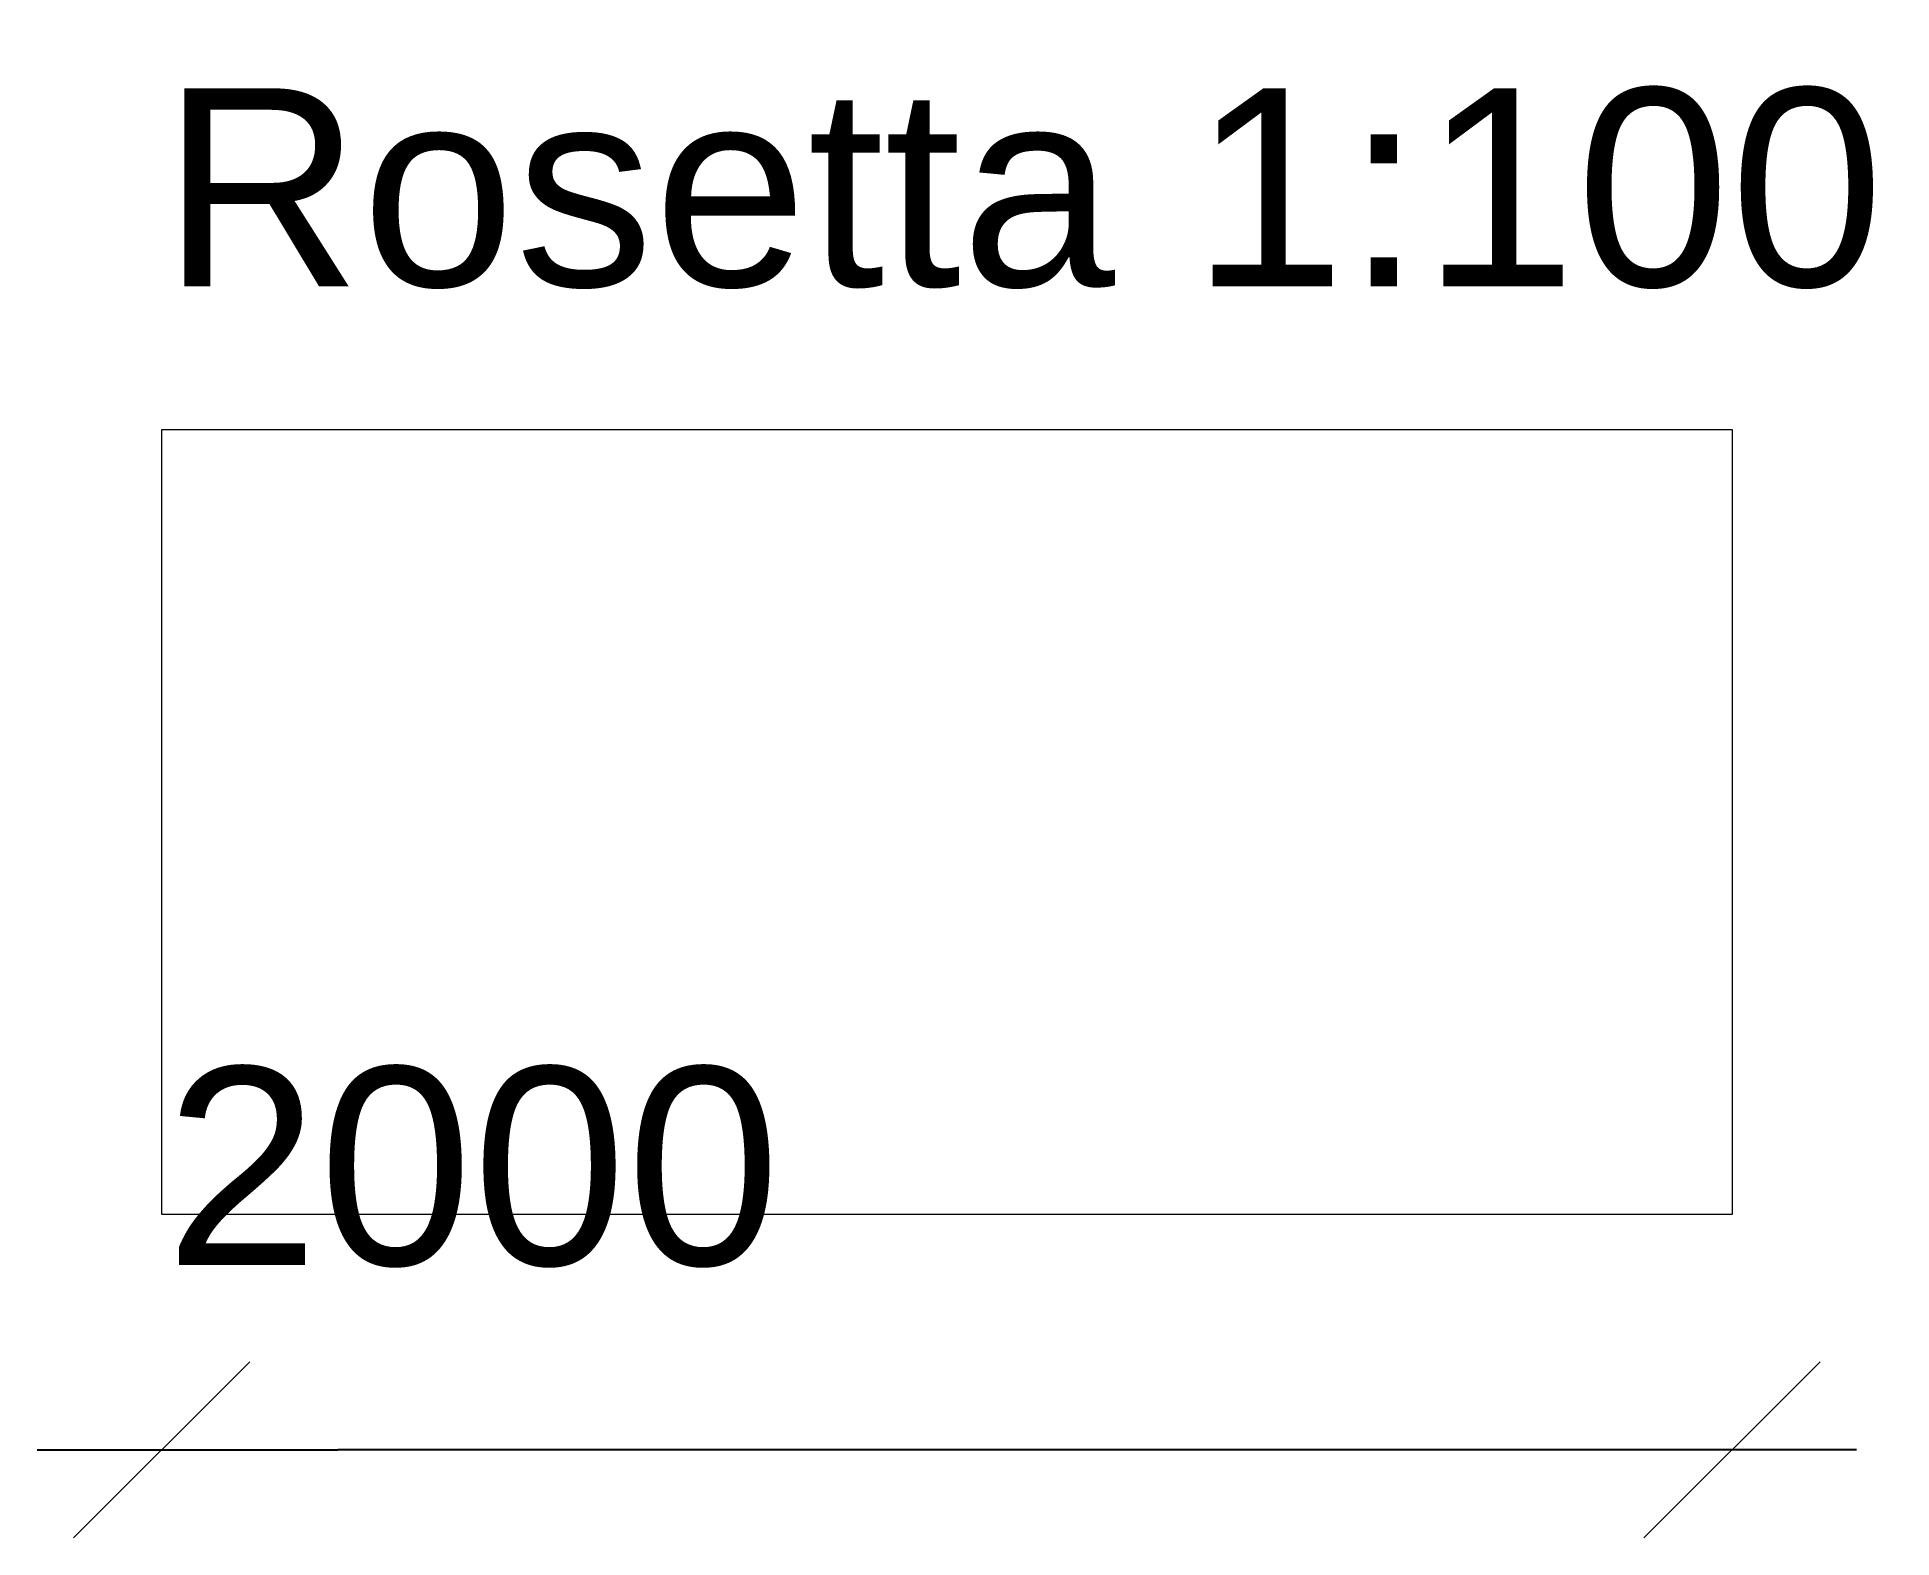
# Model space of a CAD drawing. Header units: millimetres. Extents: x -159 to 2204, y -412 to 1500.
import ezdxf

# ---------------------------------------------------------------- set-up
doc = ezdxf.new("R2010")
doc.units = ezdxf.units.MM
doc.header["$LTSCALE"] = 100
doc.header["$PDMODE"] = 1
doc.header["$PDSIZE"] = -2
doc.layers.add('Dimension', color=7, linetype='Continuous', lineweight=5)
doc.layers.add('None', color=7, linetype='Continuous', lineweight=5)
doc.styles.add('Arial', font='Arial.ttf')
doc.dimstyles.new('Arch', dxfattribs={"dimtxt": 252.18099, "dimasz": 224.482422, "dimexe": 317.5, "dimexo": 158.75, "dimgap": 158.75, "dimtad": 1, "dimdec": 0, "dimtxsty": 'Arial', "dimblk": 'VW_SLASH', "dimblk1": 'VW_SLASH', "dimblk2": 'VW_SLASH', "dimcen": 0, "dimdle": 158.75, "dimazin": 0, "dimtfac": 1, "dimtdec": 0, "dimtix": 1, "dimtmove": 0, "dimatfit": 0, "dimldrblk": 'VW_FILLEDARROW', "dimfxl": 1, "dimfrac": 2, "dimtolj": 1, "dimarcsym": 0})

# ---------------------------------------------------------------- blocks, each defined once
blk = doc.blocks.new('VW_SLASH')
at = {"color": 0, "linetype": 'ByBlock', "lineweight": -2, "transparency": 16777216}
blk.add_line((0.707, 0), (-1, 0), dxfattribs=at)
at = {"color": 0, "linetype": 'Continuous', "lineweight": 20, "transparency": 16777216, "flags": 128}
blk.add_lwpolyline([(0.5, 0.5), (-0.5, -0.5)], dxfattribs=at)
blk = doc.blocks.new('*D1')
at = {"layer": 'Defpoints', "color": 0, "transparency": 33554687}
for p in [(0, 0), (2000, 0), (0, -300)]:
    blk.add_point(p, dxfattribs=at)
at = {"layer": 'Dimension', "color": 0, "linetype": 'Continuous', "lineweight": -2, "transparency": 33554687}
blk.add_line((1775.5, -300), (224.5, -300), dxfattribs=at)
at = {"layer": 'Dimension', "color": 0, "lineweight": -2, "xscale": 224.482421875, "yscale": 224.482421875, "zscale": 224.482421875, "rotation": 180}
blk.add_blockref('VW_SLASH', (0, -300), dxfattribs=at)
at = {"layer": 'Dimension', "color": 0, "lineweight": -2, "xscale": 224.482421875, "yscale": 224.482421875, "zscale": 224.482421875}
blk.add_blockref('VW_SLASH', (2000, -300), dxfattribs=at)
at = {"layer": 'Dimension', "color": 0, "lineweight": 5, "transparency": 33554687, "insert": (395.9, 59.8), "char_height": 252.18, "attachment_point": 5, "style": 'Arial'}
blk.add_mtext('\\A1;2000', dxfattribs=at)
blk = doc.blocks.new('VW_FILLEDARROW')
at = {"linetype": 'Continuous', "lineweight": 0, "transparency": 16777216}
blk.add_hatch(color=0, dxfattribs=at).paths.add_polyline_path([(-1.414, 0.379), (0, 0), (-1.414, -0.379)])
at = {"color": 0, "linetype": 'Continuous', "lineweight": 5, "transparency": 16777216, "flags": 128}
blk.add_lwpolyline([(-1.414, 0.379), (0, 0), (-1.414, -0.379)], close=True, dxfattribs=at)

msp = doc.modelspace()

# ---------------------------------------------------------------- wipeouts: each hides what was drawn before it
at = {"color": 255, "linetype": 'Continuous', "lineweight": 5, "transparency": 33554687}
for points in [[(0, 1097.8), (2203.6, 1097.8), (2203.6, 1500), (0, 1500)], [(0, 1000), (2000, 1000), (2000, 0), (0, 0)]]:
    msp.add_wipeout(points, dxfattribs=at).dxf.layer = 'None'

# ---------------------------------------------------------------- next in the draw order: linework, layer by layer
at = {"layer": 'None', "color": 7, "linetype": 'Continuous', "lineweight": 5, "transparency": 33554687, "flags": 128}
msp.add_lwpolyline([(0, 1000), (2000, 1000), (2000, 0), (0, 0)], close=True, dxfattribs=at)

# ---------------------------------------------------------------- next in the draw order: texts
at = {"layer": 'None', "color": 7, "transparency": 33554687, "insert": (0, 1434.7), "char_height": 252.181, "attachment_point": 1, "line_spacing_factor": 0.960695, "style": 'Arial'}
msp.add_mtext('Rosetta 1:100', dxfattribs=at)

# ---------------------------------------------------------------- next in the draw order: dimensions: what is measured, and where the dimension line sits
at = {"layer": 'Dimension', "color": 7, "linetype": 'Continuous', "lineweight": 5, "transparency": 33554687}
dim = msp.add_linear_dim(base=(0, -300), p1=(2000, 0), p2=(0, 0), dimstyle='Arch', override={"dimpost": '<>', "dimtxsty": 'Arial', "dimse1": 1, "dimse2": 1, "dimtix": 0, "dimtmove": 2}, dxfattribs=at)
dim.commit()
dim.dimension.update_dxf_attribs({"geometry": '*D1', "text_midpoint": (395.9, 59.8), "dimtype": 160})

doc.saveas('drawing.dxf')
